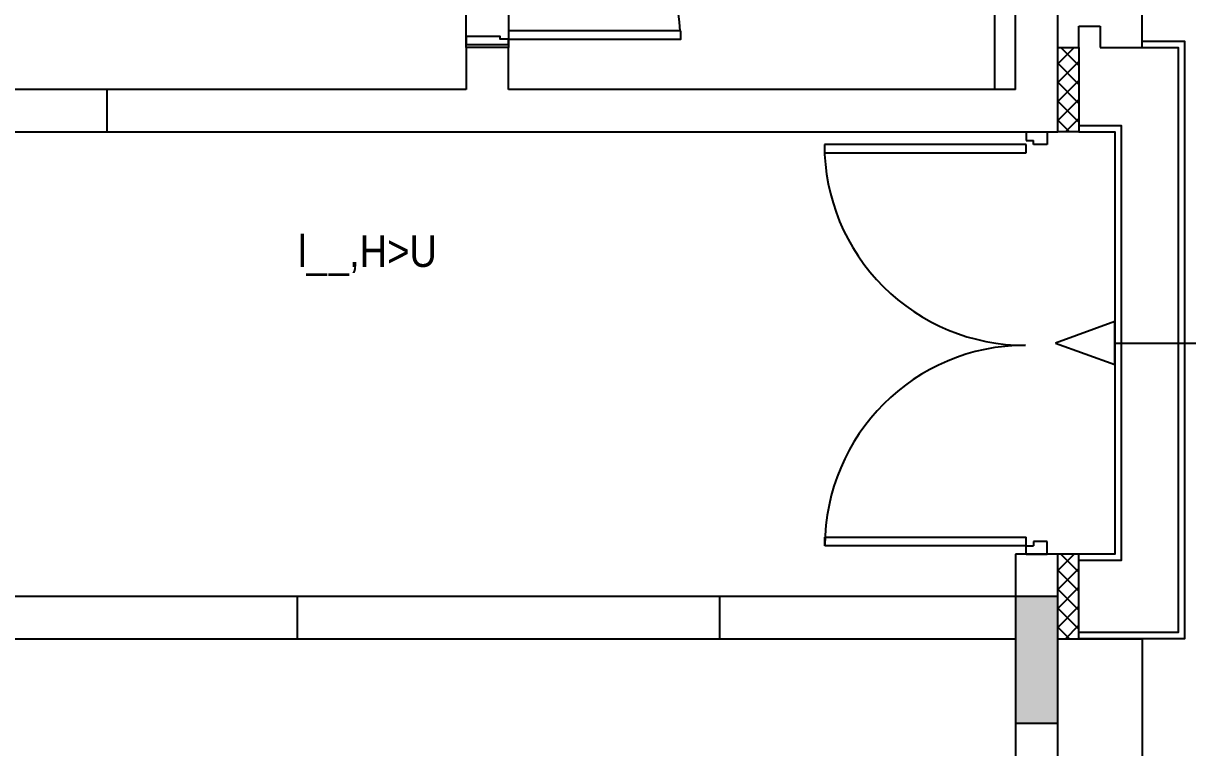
# Model space of a CAD drawing. Header units: metres. Extents: x -658 to -58, y -713 to -118.
# Drawn here: x -316.05 to -310.53, y -134.27 to -130.84 of the extents above; entities that cross this region are included whole.
import ezdxf

# ---------------------------------------------------------------- set-up
doc = ezdxf.new("R2010")
doc.units = ezdxf.units.M
doc.header["$LTSCALE"] = 100
doc.layers.add('plan', color=8, linetype='Continuous')
doc.styles.add('style12', font='xarab.shx')

# ---------------------------------------------------------------- blocks, each defined once
blk = doc.blocks.new('Double Flush - E-5169083-الدور الارضي')
for p, q in [((-0.9596, 1.0021), (-0.9196, 1.0021)), ((-0.9596, 0.05), (-0.9596, 1.0021)), ((-0.9196, 1.0021), (-0.9196, 0.05)), ((0.9, 1.005), (0.9, 0.05)), ((0.94, 1.005), (0.9, 1.005)), ((0.94, 0.05), (0.94, 1.005)), ((-1, 0.05), (-0.9596, 0.05)), ((-1, 0.05), (-1, -0.05)), ((-0.9596, 0.05), (-0.9196, 0.05)), ((-0.9596, 0.05), (-0.9596, 0.015)), ((-0.94, 0.015), (-0.9596, 0.015)), ((-0.94, -0.05), (-0.94, 0.015)), ((0.9, 0.05), (0.94, 0.05)), ((0.94, 0.015), (0.9596, 0.015)), ((0.94, -0.05), (0.94, 0.015)), ((0.9596, 0.05), (0.9596, 0.015)), ((1, 0.05), (0.9596, 0.05)), ((1, 0.05), (1, -0.05)), ((-1, -0.05), (-0.94, -0.05)), ((1, -0.05), (0.94, -0.05))]:
    blk.add_line(p, q)
for centre, radius, start, end in [((-0.9596, 0.0534), 0.9487, 0, 90), ((0.94, 0.0541), 0.9509, 90, 180.04)]:
    blk.add_arc(centre, radius, start, end)
blk = doc.blocks.new('*U102')
for points in [[(79, 916), (79, 100), (39, 100), (39, 916)], [(0, -100), (14, -100), (14, 100), (0, 100)], [(900, -100), (886, -100), (886, 100), (900, 100)]]:
    blk.add_lwpolyline(points, close=True)
at = {"ltscale": 0.25}
for points in [[(900, 100), (0, 100)], [(0, -100), (900, -100)]]:
    blk.add_lwpolyline(points, dxfattribs=at)
at = {"flags": 128}
for points in [[(14, -100), (14, 100), (14, 100), (39, 100), (39, 60), (52, 60), (52, -100)], [(886, -100), (886, 100), (886, 100), (861, 100), (861, 60), (848, 60), (848, -100), (886, -100)]]:
    blk.add_lwpolyline(points, close=True, dxfattribs=at)
at = {"ltscale": 0.25}
blk.add_arc((38.2, 88.8), 822.9, 0.4032, 87.1892, dxfattribs=at)
blk = doc.blocks.new('GREGRERGREGRE')
h = blk.add_hatch(color=256)
h.dxf.hatch_style = 1
h.paths.add_polyline_path([(-202.3055, -134.1512), (-202.1055, -134.1512), (-202.1055, -133.5512), (-202.3055, -133.5512)])
blk.add_lwpolyline([(-202.3055, -134.1512), (-202.1055, -134.1512), (-202.1055, -133.5512), (-202.3055, -133.5512)], close=True)
blk = doc.blocks.new('A$Cc2be8e3e')
at = {"layer": 'plan'}
h = blk.add_hatch(dxfattribs=at)
h.set_pattern_fill('ANSI37', color=256, scale=0.02)
h.set_pattern_definition([(45, (-40.12409, 285.56652), (-0.04490128, 0.04490128), []), (135, (-40.12409, 285.56652), (-0.04490128, -0.04490128), [])])
h.paths.add_polyline_path([(-13.8035, 17.5095), (-13.9035, 17.5095), (-13.9035, 17.1095), (-13.8035, 17.1095)])
h = blk.add_hatch(dxfattribs=at)
h.set_pattern_fill('ANSI37', color=256, scale=0.02)
h.set_pattern_definition([(45, (-40.12409, 283.16652), (-0.04490128, 0.04490128), []), (135, (-40.12409, 283.16652), (-0.04490128, -0.04490128), [])])
h.paths.add_polyline_path([(-13.8035, 15.1095), (-13.9035, 15.1095), (-13.9035, 14.7095), (-13.8035, 14.7095)])
for p, q in [((-13.9035, 17.5095), (-13.9035, 19.3095)), ((-14.2035, 19.1095), (-14.2035, 17.3095)), ((-14.1035, 17.3095), (-14.1035, 19.1095)), ((-13.5035, 17.5095), (-13.5035, 18.0095)), ((-13.8035, 17.5095), (-13.8035, 17.6095)), ((-13.8035, 17.6095), (-13.7035, 17.6095)), ((-13.7035, 17.6095), (-13.7035, 17.5095)), ((-16.5035, 17.5095), (-16.7035, 17.5095)), ((-16.7035, 17.5095), (-16.7035, 17.3095)), ((-16.5035, 17.3095), (-16.5035, 17.5095)), ((-13.9035, 17.1095), (-13.9035, 17.5095)), ((-13.9035, 17.5095), (-13.8035, 17.5095)), ((-13.8035, 17.5095), (-13.8035, 17.1095)), ((-13.7035, 17.5095), (-13.5035, 17.5095)), ((-14.1035, 17.3095), (-14.1035, 17.4095)), ((-16.7035, 17.3095), (-18.4035, 17.3095)), ((-18.4035, 17.1095), (-18.4035, 17.3095)), ((-14.1035, 17.3095), (-16.5035, 17.3095)), ((-18.4035, 17.1095), (-13.9035, 17.1095)), ((-13.8035, 17.1095), (-13.9035, 17.1095)), ((-13.6335, 16.1095), (-13.017, 16.1095)), ((-14.1035, 15.1095), (-14.1035, 14.9095)), ((-13.9035, 15.1095), (-14.1035, 15.1095)), ((-13.9035, 13.7095), (-13.9035, 15.1095)), ((-17.5035, 14.9095), (-20.2035, 14.9095)), ((-17.5035, 14.9095), (-17.5035, 14.7095)), ((-14.1035, 14.9095), (-15.5035, 14.9095)), ((-15.5035, 14.7095), (-15.5035, 14.9095)), ((-19.8035, 14.7095), (-17.5035, 14.7095)), ((-15.5035, 14.7095), (-14.1035, 14.7095)), ((-14.1035, 14.7095), (-14.1035, 13.7095))]:
    blk.add_line(p, q, dxfattribs=at)
at = {"layer": 'plan', "ltscale": 0.5}
for p, q in [((-18.4035, 17.3095), (-19.4035, 17.3095)), ((-19.4035, 17.1095), (-18.4035, 17.1095)), ((-15.5035, 14.9095), (-17.5035, 14.9095)), ((-17.5035, 14.7095), (-15.5035, 14.7095))]:
    blk.add_line(p, q, dxfattribs=at)
at = {"layer": 'plan', "ltscale": 0.05}
for points in [[(-13.5035, 17.5395), (-13.3035, 17.5395), (-13.3035, 14.7095), (-13.8035, 14.7095)], [(-13.8035, 17.1395), (-13.6035, 17.1395), (-13.6035, 15.0795), (-13.8035, 15.0795)]]:
    blk.add_lwpolyline(points, dxfattribs=at)
at = {"layer": 'plan', "ltscale": 0.4}
for points in [[(-13.5035, 17.5095), (-13.3335, 17.5095), (-13.3335, 14.7395), (-13.8035, 14.7395)], [(-13.8035, 17.1095), (-13.6335, 17.1095), (-13.6335, 15.1095), (-13.8035, 15.1095)]]:
    blk.add_lwpolyline(points, dxfattribs=at)
at = {"layer": 'plan'}
blk.add_lwpolyline([(-13.9141, 16.1095), (-13.6335, 16.0079), (-13.6335, 16.2111)], close=True, dxfattribs=at)
for points in [[(-13.9035, 14.7095), (-13.8035, 14.7095), (-13.8035, 15.1095), (-13.9035, 15.1095)], [(-13.8035, 14.7095), (-13.5035, 14.7095), (-13.5035, 7.9095), (-18.1035, 7.9095), (-18.1035, 8.3095)]]:
    blk.add_lwpolyline(points, dxfattribs=at)
blk.add_blockref('GREGRERGREGRE', (188.202, 148.4607), dxfattribs=at)
at = {"layer": 'plan', "xscale": -0.001, "yscale": 0.001, "zscale": 0.001, "rotation": 270}
blk.add_blockref('*U102', (-16.6035, 17.5095), dxfattribs=at)
at = {"layer": 'plan', "rotation": 90}
blk.add_blockref('Double Flush - E-5169083-الدور الارضي', (-14.0035, 16.1095), dxfattribs=at)
at = {"layer": 'plan', "style": 'style12', "width": 0.9}
blk.add_text('l__,H>U', height=0.15, dxfattribs=at).set_placement((-17.4994, 16.4697))

msp = doc.modelspace()

# ---------------------------------------------------------------- block references
at = {"layer": 'plan'}
msp.add_blockref('A$Cc2be8e3e', (-297.2456, -148.4607), dxfattribs=at)

doc.saveas('drawing.dxf')
